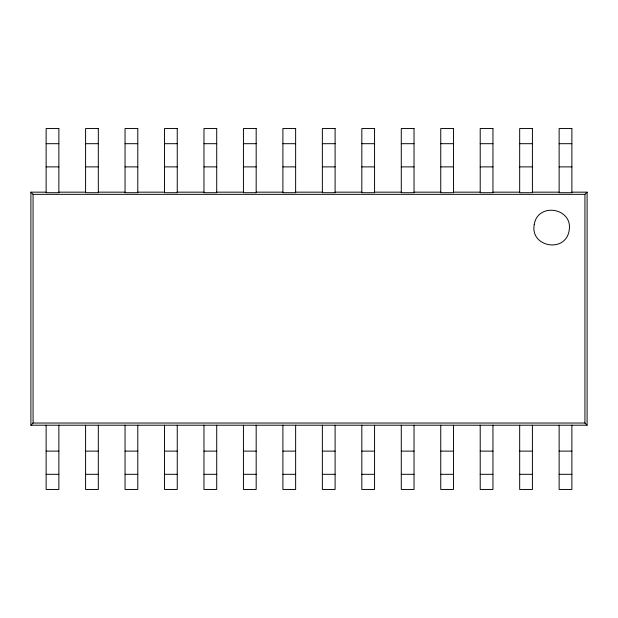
<?xml version="1.0" encoding="UTF-8"?>
<svg xmlns="http://www.w3.org/2000/svg" width="618" height="618" viewBox="0 0 618 618"><rect width="100%" height="100%" fill="white"/><g stroke="black" fill="none" stroke-linecap="round" stroke-linejoin="round"><path stroke-width="0.93" d="M30.9 425.215L33.071 423.036L584.929 423.036L587.1 425.215L30.9 425.215L30.9 192.167L46.126 192.167M584.929 423.036L584.929 194.338L587.1 192.167L571.874 192.167M46.126 143.693L58.864 143.693M85.585 143.693L98.324 143.693M125.052 143.693L137.791 143.693M164.512 143.693L177.25 143.693M203.971 143.693L216.717 143.693M243.438 143.693L256.176 143.693M282.897 143.693L295.636 143.693M322.364 143.693L335.103 143.693M361.824 143.693L374.562 143.693M401.283 143.693L414.029 143.693M440.75 143.693L453.488 143.693M480.209 143.693L492.948 143.693M519.676 143.693L532.415 143.693M559.135 143.693L571.874 143.693M46.126 166.883L58.864 166.883M85.585 166.883L98.324 166.883M125.052 166.883L137.791 166.883M164.512 166.883L177.25 166.883M203.971 166.883L216.717 166.883M243.438 166.883L256.176 166.883M282.897 166.883L295.636 166.883M322.364 166.883L335.103 166.883M361.824 166.883L374.562 166.883M401.283 166.883L414.029 166.883M440.75 166.883L453.488 166.883M480.209 166.883L492.948 166.883M519.676 166.883L532.415 166.883M559.135 166.883L571.874 166.883M58.864 192.167L85.585 192.167M98.324 192.167L125.052 192.167M137.791 192.167L164.512 192.167M177.25 192.167L203.971 192.167M216.717 192.167L243.438 192.167M256.176 192.167L282.897 192.167M295.636 192.167L322.364 192.167M335.103 192.167L361.824 192.167M374.562 192.167L401.283 192.167M414.029 192.167L440.75 192.167M453.488 192.167L480.209 192.167M492.948 192.167L519.676 192.167M532.415 192.167L559.135 192.167M30.9 192.167L33.071 194.338L584.929 194.338M46.126 451.117L58.864 451.117M85.585 451.117L98.324 451.117M125.052 451.117L137.791 451.117M164.512 451.117L177.25 451.117M203.971 451.117L216.717 451.117M243.438 451.117L256.176 451.117M282.897 451.117L295.636 451.117M322.364 451.117L335.103 451.117M361.824 451.117L374.562 451.117M401.283 451.117L414.029 451.117M440.75 451.117L453.488 451.117M480.209 451.117L492.948 451.117M519.676 451.117L532.415 451.117M559.135 451.117L571.874 451.117M46.126 474.307L58.864 474.307M85.585 474.307L98.324 474.307M125.052 474.307L137.791 474.307M164.512 474.307L177.25 474.307M203.971 474.307L216.717 474.307M243.438 474.307L256.176 474.307M282.897 474.307L295.636 474.307M322.364 474.307L335.103 474.307M361.824 474.307L374.562 474.307M401.283 474.307L414.029 474.307M440.75 474.307L453.488 474.307M480.209 474.307L492.948 474.307M519.676 474.307L532.415 474.307M559.135 474.307L571.874 474.307M587.1 192.167L587.1 425.215M571.874 425.215L571.874 489.456L559.135 489.456L559.135 425.215M532.415 425.215L532.415 489.456L519.676 489.456L519.676 425.215M492.948 425.215L492.948 489.456L480.209 489.456L480.209 425.215M453.488 425.215L453.488 489.456L440.75 489.456L440.75 425.215M414.029 425.215L414.029 489.456L401.283 489.456L401.283 425.215M374.562 425.215L374.562 489.456L361.824 489.456L361.824 425.215M335.103 425.215L335.103 489.456L322.364 489.456L322.364 425.215M295.636 425.215L295.636 489.456L282.897 489.456L282.897 425.215M256.176 425.215L256.176 489.456L243.438 489.456L243.438 425.215M216.717 425.215L216.717 489.456L203.971 489.456L203.971 425.215M177.25 425.215L177.25 489.456L164.512 489.456L164.512 425.215M137.791 425.215L137.791 489.456L125.052 489.456L125.052 425.215M98.324 425.215L98.324 489.456L85.585 489.456L85.585 425.215M58.864 425.215L58.864 489.456L46.126 489.456L46.126 425.215M33.071 194.338L33.071 423.036M534.238 224.512C529.858 247.146 565.485 253.426 569.116 230.668C573.496 208.034 537.869 201.754 534.238 224.512M58.864 128.544L46.126 128.544L46.126 192.708L58.864 192.708L58.864 128.544M98.324 128.544L85.585 128.544L85.585 192.708L98.324 192.708L98.324 128.544M137.791 128.544L125.052 128.544L125.052 192.708L137.791 192.708L137.791 128.544M177.25 128.544L164.512 128.544L164.512 192.708L177.25 192.708L177.25 128.544M216.717 128.544L203.971 128.544L203.971 192.708L216.717 192.708L216.717 128.544M256.176 128.544L243.438 128.544L243.438 192.708L256.176 192.708L256.176 128.544M295.636 128.544L282.897 128.544L282.897 192.708L295.636 192.708L295.636 128.544M335.103 128.544L322.364 128.544L322.364 192.708L335.103 192.708L335.103 128.544M374.562 128.544L361.824 128.544L361.824 192.708L374.562 192.708L374.562 128.544M414.029 128.544L401.283 128.544L401.283 192.708L414.029 192.708L414.029 128.544M453.488 128.544L440.75 128.544L440.75 192.708L453.488 192.708L453.488 128.544M492.948 128.544L480.209 128.544L480.209 192.708L492.948 192.708L492.948 128.544M532.415 128.544L519.676 128.544L519.676 192.708L532.415 192.708L532.415 128.544M571.874 128.544L559.135 128.544L559.135 192.708L571.874 192.708L571.874 128.544"/></g></svg>
